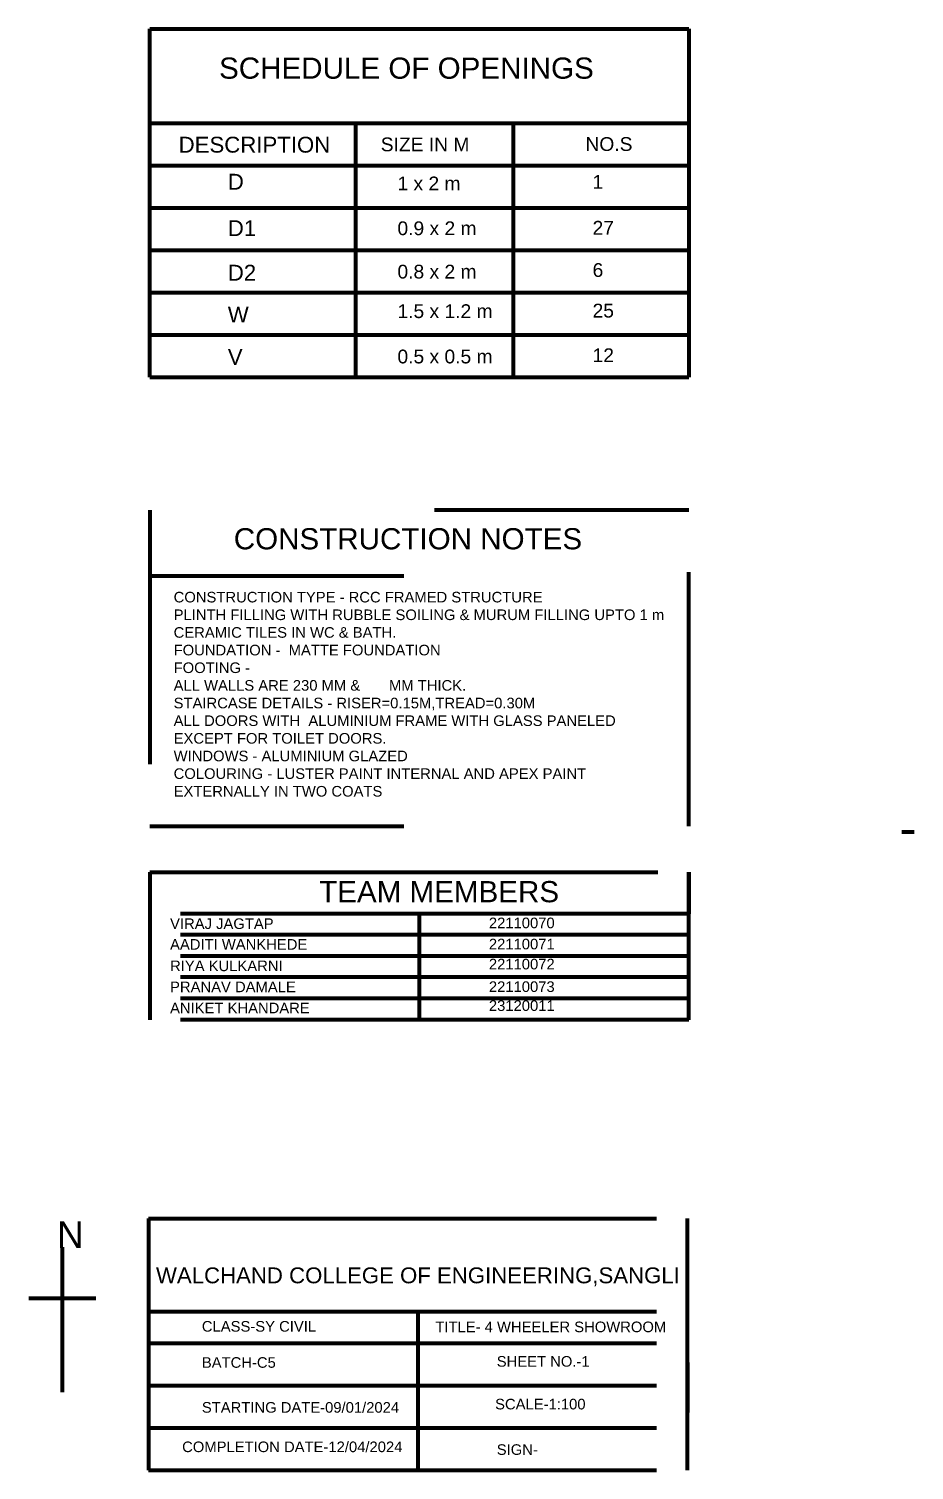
# Model space of a CAD drawing. Header units: metres. Extents: x 0 to 21654, y 0 to 22499.
# Drawn here: x 10927.7 to 11011.3, y 11223 to 11359.1 of the extents above; entities that cross this region are included whole.
import ezdxf

# ---------------------------------------------------------------- set-up
doc = ezdxf.new("R2010")
doc.units = ezdxf.units.M
doc.linetypes.add('ACAD_ISO03W100', pattern=[30, 12, -18])
doc.linetypes.add('ACAD_ISO08W100', pattern=[36, 24, -3, 6, -3])
doc.styles.get("Standard").update_dxf_attribs({"font": 'arial.ttf'})

msp = doc.modelspace()

# ---------------------------------------------------------------- linework, layer by layer
at = {"linetype": 'Continuous', "lineweight": 100, "ltscale": 2}
for p, q in [((10939.107, 11359.14), (10990.013, 11359.14)), ((10939.107, 11326.234), (10939.107, 11359.14)), ((10990.013, 11359.14), (10990.013, 11326.234)), ((10939.107, 11350.234), (10990.013, 11350.234)), ((10939.107, 11350.234), (10956.136, 11350.234)), ((10958.535, 11350.234), (10958.535, 11326.234)), ((10973.419, 11350.234), (10973.419, 11326.234)), ((10939.107, 11346.234), (10990.013, 11346.234)), ((10939.107, 11342.234), (10990.013, 11342.234)), ((10939.107, 11338.234), (10990.013, 11338.234)), ((10939.107, 11334.234), (10990.013, 11334.234)), ((10939.107, 11330.234), (10990.013, 11330.234)), ((10939.107, 11326.234), (10990.013, 11326.234)), ((10939.107, 11326.234), (10990.013, 11326.234))]:
    msp.add_line(p, q, dxfattribs=at)
at = {"linetype": 'ACAD_ISO03W100', "lineweight": 100, "ltscale": 2}
for p, q in [((10990.013, 11313.692), (10939.107, 11313.692)), ((10939.107, 11313.692), (10939.107, 11283.836)), ((10990.013, 11283.836), (10990.013, 11313.692)), ((10939.107, 11307.463), (10990.013, 11307.463)), ((10939.107, 11283.836), (10990.013, 11283.836))]:
    msp.add_line(p, q, dxfattribs=at)
at = {"linetype": 'ByBlock', "lineweight": 100, "ltscale": 2}
msp.add_line((11010.141, 11283.285), (11011.311, 11283.285), dxfattribs=at)
at = {"linetype": 'ACAD_ISO08W100', "lineweight": 100, "ltscale": 2}
for p, q in [((10939.107, 11279.485), (10939.107, 11265.552)), ((10939.107, 11279.485), (10990.013, 11279.485)), ((10990.013, 11265.552), (10990.013, 11279.485)), ((10990.013, 11279.485), (10990.013, 11275.552)), ((10990.013, 11275.552), (10939.107, 11275.552)), ((10964.56, 11275.552), (10964.56, 11265.552)), ((10990.013, 11273.552), (10939.107, 11273.552)), ((10990.013, 11271.552), (10939.107, 11271.552)), ((10990.013, 11269.552), (10939.107, 11269.552)), ((10990.013, 11267.552), (10939.107, 11267.552)), ((10990.013, 11265.552), (10939.107, 11265.552)), ((10938.986, 11246.777), (10938.986, 11223.002)), ((10938.986, 11246.777), (10989.891, 11246.777)), ((10938.986, 11246.777), (10938.986, 11238.002)), ((10989.891, 11223.002), (10989.891, 11246.777)), ((10930.856, 11230.378), (10930.856, 11244.063)), ((10927.686, 11239.257), (10934.025, 11239.257)), ((10938.986, 11238.002), (10989.891, 11238.002)), ((10938.986, 11238.002), (10938.986, 11233.18)), ((10964.438, 11238.002), (10964.438, 11223.002)), ((10938.986, 11235.002), (10989.891, 11235.002)), ((10989.891, 11233.18), (10989.891, 11228.462)), ((10938.986, 11231.002), (10989.891, 11231.002)), ((10938.986, 11228.462), (10938.986, 11223.844)), ((10938.986, 11227.002), (10989.891, 11227.002)), ((10989.891, 11223.844), (10989.891, 11227.167)), ((10938.986, 11223.002), (10989.891, 11223.002))]:
    msp.add_line(p, q, dxfattribs=at)

# ---------------------------------------------------------------- texts
at = {"linetype": 'Continuous', "lineweight": 100, "ltscale": 2, "attachment_point": 1}
for s, width, heights, insert, char_height in [('{\\H0.8x;SCHEDULE OF OPENINGS} ', 45.88735, [0], (10945.655, 11356.428), 2.5), ('DESCRIPTION', 14.42751, [0], (10941.838, 11348.947), 1.5), ('SIZE IN M', 14.42751, [0], (10960.926, 11348.873), 1.3), ('NO.S', 3.57314, [1.45e-13], (10980.263, 11348.909), 1.3), ('D', 3.5501, [0], (10946.481, 11345.446), 1.5), ('1 x 2 m', 11.8369, [0], (10962.505, 11345.187), 1.3), ('1', 4.67052, [0], (10980.934, 11345.335), 1.3), ('D1', 3.5501, [0], (10946.481, 11341.063), 1.5), ('0.9 x 2 m', 11.8369, [1.327], (10962.505, 11340.952), 1.3), ('27', 4.67052, [0], (10980.934, 11340.998), 1.3), ('D2', 3.5501, [0], (10946.481, 11336.856), 1.5), ('0.8 x 2 m', 11.8369, [0], (10962.505, 11336.857), 1.3), ('6', 4.67052, [0], (10980.934, 11337.01), 1.3), ('W', 3.5501, [0], (10946.481, 11332.903), 1.5), ('1.5 x 1.2 m', 11.8369, [0], (10962.505, 11333.123), 1.3), ('25', 4.67052, [0], (10980.934, 11333.173), 1.3), ('V', 3.5501, [0], (10946.481, 11328.902), 1.5), ('0.5 x 0.5 m', 11.8369, [0], (10962.505, 11328.84), 1.3), ('12', 4.67052, [0], (10980.934, 11328.959), 1.3)]:
    msp.add_mtext_dynamic_manual_height_columns(s, width=width, gutter_width=12.5, heights=heights, dxfattribs=dict(at, insert=insert, char_height=char_height))
at = {"linetype": 'ACAD_ISO03W100', "lineweight": 100, "ltscale": 2, "attachment_point": 1}
for s, width, insert, char_height in [('CONSTRUCTION NOTES', 42.5916, (10947.044, 11311.976), 2), ('CONSTRUCTION TYPE - RCC FRAMED STRUCTURE \\PPLINTH FILLING WITH RUBBLE SOILING & MURUM FILLING UPTO 1 m\\PCERAMIC TILES IN WC & BATH.\\PFOUNDATION -  MATTE FOUNDATION\\PFOOTING - \\PALL WALLS ARE 230 MM &       MM THICK.\\PSTAIRCASE DETAILS - RISER=0.15M,TREAD=0.30M\\PALL DOORS WITH  ALUMINIUM FRAME WITH GLASS PANELED EXCEPT FOR TOILET DOORS.\\PWINDOWS - ALUMINIUM GLAZED \\PCOLOURING - LUSTER PAINT INTERNAL AND APEX PAINT EXTERNALLY IN TWO COATS ', 46.9605, (10941.365, 11305.962), 1)]:
    msp.add_mtext_dynamic_manual_height_columns(s, width=width, gutter_width=12.5, heights=[0], dxfattribs=dict(at, insert=insert, char_height=char_height))
at = {"linetype": 'ACAD_ISO08W100', "lineweight": 100, "ltscale": 2, "attachment_point": 1}
for s, width, insert, char_height in [('TEAM MEMBERS', 29.32536, (10955.111, 11278.643), 2), ('VIRAJ JAGTAP', 34.76134, (10941.027, 11275.121), 1), ('22110070', 34.76134, (10971.141, 11275.191), 1), ('AADITI WANKHEDE', 34.76134, (10941.027, 11273.163), 1), ('22110071', 34.76134, (10971.141, 11273.196), 1), ('RIYA KULKARNI', 34.76134, (10941.027, 11271.138), 1), ('22110072', 34.76134, (10971.141, 11271.302), 1), ('PRANAV DAMALE', 34.76134, (10941.027, 11269.146), 1), ('22110073', 34.76134, (10971.141, 11269.171), 1), ('ANIKET KHANDARE', 34.76134, (10941.027, 11267.155), 1), ('23120011', 34.76134, (10971.141, 11267.379), 1), ('N', 2.15066, (10930.346, 11246.495), 2.5), ('WALCHAND COLLEGE OF ENGINEERING,SANGLI', 76.6949, (10939.696, 11242.153), 1.5), ('CLASS-SY CIVIL', 33.30042, (10944.03, 11237.087), 1), ('TITLE- 4 WHEELER SHOWROOM', 33.30042, (10966.085, 11237.036), 1), ('BATCH-C5', 33.30042, (10944.03, 11233.673), 1), ('SHEET NO.-1', 33.30042, (10971.884, 11233.777), 1), ('STARTING DATE-09/01/2024', 33.30042, (10944.03, 11229.431), 1), ('SCALE-1:100', 33.30042, (10971.729, 11229.742), 1), ('COMPLETION DATE-12/04/2024', 33.30042, (10942.166, 11225.707), 1), ('SIGN-', 33.30042, (10971.884, 11225.448), 1)]:
    msp.add_mtext_dynamic_manual_height_columns(s, width=width, gutter_width=12.5, heights=[0], dxfattribs=dict(at, insert=insert, char_height=char_height))

doc.saveas('drawing.dxf')
